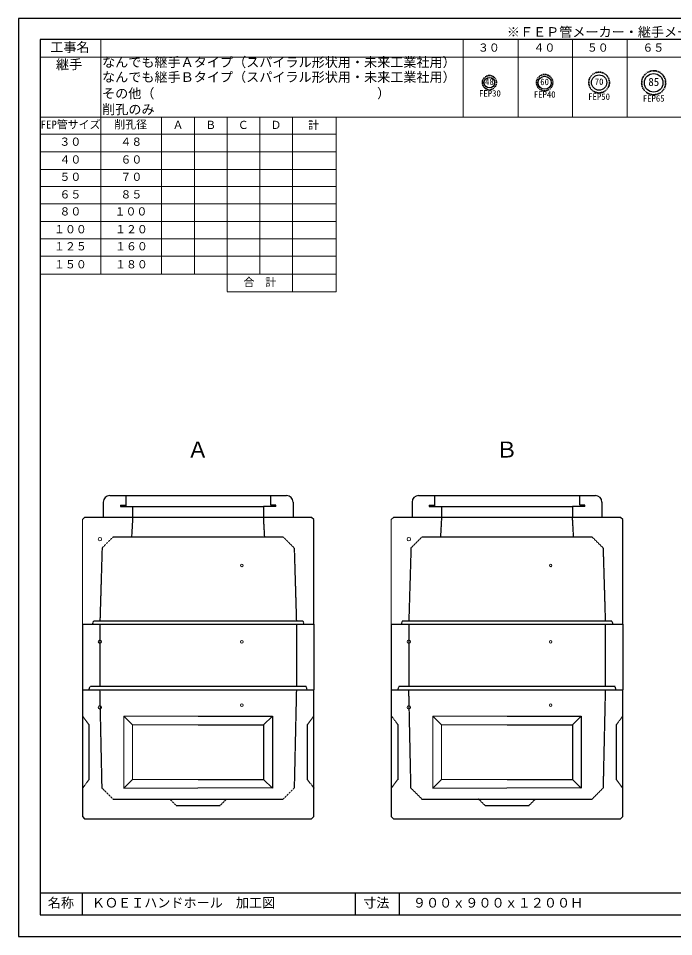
# Model space of a CAD drawing. Units: millimetres, scale not verified. Extents: x -297 to 298, y -210 to 210.
# Drawn here: x -297 to 3.2, y -210 to 210.5 of the extents above; entities that cross this region are included whole.
import ezdxf
from ezdxf.enums import TextEntityAlignment as Align

# ---------------------------------------------------------------- set-up
doc = ezdxf.new("R2010")
doc.units = ezdxf.units.MM
doc.linetypes.add('USER1', pattern=[12.95, 6.35, -3.175, 0.25, -3.175])
doc.linetypes.add('USER2', pattern=[4.7625, 3.175, -1.5875])
doc.layers.add('0-0', color=7, linetype='Continuous')
for name, color, linetype, lineweight in [('0-1_0', 9, 'Continuous', 25), ('0-2_dims', 7, 'Continuous', 18), ('0-3_pen1実線', 4, 'Continuous', 13), ('0-4_pen2実線', 3, 'Continuous', 13), ('0-5_pen3実線', 7, 'Continuous', 25), ('0-6_pen4実線', 7, 'Continuous', 25), ('0-7_pen2破線', 3, 'USER2', 25), ('0-8_鉄筋', 7, 'Continuous', 25), ('0-9_draw', 7, 'Continuous', 13)]:
    doc.layers.add(name, color=color, linetype=linetype, lineweight=lineweight)
doc.styles.add('ＭＳ ゴシック', font='')
doc.styles.get('ＭＳ ゴシック').set_extended_font_data('MS Gothic')

# ---------------------------------------------------------------- blocks, each defined once
blk = doc.blocks.new('部分図 1')
at = {"layer": '0-1_0'}
blk.add_lwpolyline([(0, 0), (11898, 0), (11898, 8410), (0, 8410)], close=True, dxfattribs=at)
at = {"layer": '0-2_dims'}
for p, q in [((755, 6065.8), (755, 8214.9)), ((4075.84, 7506.2), (4075.84, 8214.9)), ((4076.1, 7506.2), (4076.1, 8214.9)), ((4577.84, 7506.2), (4577.84, 8214.9)), ((5076.84, 7506.2), (5076.84, 8214.9)), ((5576.84, 7506.2), (5576.84, 8214.9)), ((200, 8055.2), (4076.1, 8055.2)), ((4075.84, 8055), (8074.84, 8055)), ((200, 7506.2), (4076.1, 7506.2)), ((1313, 6065.8), (1313, 7506.2)), ((1313, 6065.8), (1313, 7505.8)), ((1613, 6065.8), (1613, 7505.8)), ((1912, 5907), (1912, 7505.8)), ((2211, 6065.8), (2211, 7505.8)), ((2511, 5905), (2511, 7505.8)), ((8074.84, 7506.2), (4075.84, 7506.2)), ((200, 7348), (2913, 7348)), ((199.93, 7189), (2912.93, 7189)), ((199.93, 7027.2), (2912.93, 7027.2)), ((199.93, 6869.4), (2912.93, 6869.4)), ((199.93, 6710.4), (2912.93, 6710.4)), ((199.93, 6549.4), (2912.93, 6549.4)), ((199.93, 6389.4), (2912.93, 6389.4)), ((199.93, 6230.6), (2912.93, 6230.6)), ((2913, 6065.8), (2913, 5905.1)), ((1912, 5905.1), (2913, 5905.1))]:
    blk.add_line(p, q, dxfattribs=at)
blk.add_lwpolyline([(200, 6065.8), (2913, 6065.8), (2913, 7505.8), (200, 7505.8)], close=True, dxfattribs=at)
at = {"layer": '0-3_pen1実線'}
for p, q in [((2247.2, 3934.04), (2253.16, 3940)), ((5077.2, 3934.04), (5083.16, 3940))]:
    blk.add_line(p, q, dxfattribs=at)
at = {"layer": '0-4_pen2実線'}
for p, q in [((2359.2, 3952), (2359.2, 3940)), ((5189.2, 3952), (5189.2, 3940))]:
    blk.add_line(p, q, dxfattribs=at)
for centre, radius in [((747.2, 3640), 16), ((3577.2, 3640), 16), ((2047.2, 3400), 12), ((4877.2, 3400), 12), ((747.2, 2700.8), 16), ((2047.2, 2700.8), 12), ((3577.2, 2700.8), 16), ((4877.2, 2700.8), 12), ((747.2, 2100), 16), ((2047.2, 2120), 12), ((3577.2, 2100), 16), ((4877.2, 2120), 12)]:
    blk.add_circle(centre, radius, dxfattribs=at)
at = {"layer": '0-5_pen3実線'}
for p, q in [((837.2, 4040), (2457.2, 4040)), ((3667.2, 4040), (5287.2, 4040)), ((777.2, 3980), (777.2, 3840)), ((2517.2, 3980), (2517.2, 3840)), ((3607.2, 3980), (3607.2, 3840)), ((5347.2, 3980), (5347.2, 3840)), ((2687.2, 3840), (607.2, 3840)), ((2707.2, 3820), (2687.2, 3840)), ((2707.2, 2860), (2707.2, 3820)), ((5517.2, 3840), (3437.2, 3840)), ((5537.2, 3820), (5517.2, 3840)), ((5537.2, 2860), (5537.2, 3820)), ((587.2, 2860.8), (587.2, 2260.8)), ((2707.2, 2860), (587.2, 2860)), ((2707.2, 2860.8), (2707.2, 2260.8)), ((3417.2, 2860.8), (3417.2, 2260.8)), ((5537.2, 2860), (3417.2, 2860)), ((5537.2, 2860.8), (5537.2, 2260.8)), ((587.2, 2260.8), (2707.2, 2260.8)), ((2707.2, 1100), (2707.2, 2260)), ((3417.2, 2260.8), (5537.2, 2260.8)), ((5537.2, 1100), (5537.2, 2260)), ((2327.2, 2020), (2247.2, 1940)), ((5157.2, 2020), (5077.2, 1940)), ((1647.2, 1440), (2247.2, 1440)), ((2247.2, 1440), (2327.2, 1360)), ((4477.2, 1440), (5077.2, 1440)), ((5077.2, 1440), (5157.2, 1360)), ((967.2, 1360), (2322.66, 1364.55)), ((3797.2, 1360), (5152.66, 1364.55)), ((2707.2, 1100), (2687.2, 1080)), ((5537.2, 1100), (5517.2, 1080)), ((607.2, 1080), (2687.2, 1080)), ((3437.2, 1080), (5517.2, 1080)), ((586, 400), (586, 200)), ((3488, 400), (3488, 200))]:
    blk.add_line(p, q, dxfattribs=at)
for points in [[(587.2, 2260), (587.2, 1100), (607.2, 1080)], [(3417.2, 2260), (3417.2, 1100), (3437.2, 1080)], [(1647.2, 2020), (2327.2, 2020), (2327.2, 1360)], [(4477.2, 2020), (5157.2, 2020), (5157.2, 1360)], [(1647.2, 1940), (2247.2, 1940), (2247.2, 1440)], [(4477.2, 1940), (5077.2, 1940), (5077.2, 1440)]]:
    blk.add_lwpolyline(points, dxfattribs=at)
for centre, start, end in [((837.2, 3980), 90, 180), ((2457.2, 3980), 0, 90), ((3667.2, 3980), 90, 180), ((5287.2, 3980), 0, 90)]:
    blk.add_arc(centre, 60, start, end, dxfattribs=at)
at = {"layer": '0-6_pen4実線'}
for p, q in [((200, 400), (11709, 400)), ((3085.3, 400), (3085.3, 200))]:
    blk.add_line(p, q, dxfattribs=at)
blk.add_lwpolyline([(200, 200), (11709, 200), (11709, 8215), (200, 8215)], close=True, dxfattribs=at)
at = {"layer": '0-7_pen2破線'}
for p, q in [((983.2, 4040), (983.2, 3940)), ((2311.2, 4040), (2311.2, 3952)), ((3813.2, 4040), (3813.2, 3940)), ((5141.2, 4040), (5141.2, 3952)), ((935.2, 3952), (983.2, 3952)), ((935.2, 3952), (935.2, 3940)), ((935.2, 3940), (2247.2, 3940)), ((1047.2, 3940), (1047.2, 3840)), ((2359.2, 3940), (2247.2, 3940)), ((2247.2, 3940), (2247.2, 3840)), ((2359.2, 3952), (2311.2, 3952)), ((3765.2, 3952), (3813.2, 3952)), ((3765.2, 3952), (3765.2, 3940)), ((3765.2, 3940), (5077.2, 3940)), ((3877.2, 3940), (3877.2, 3840)), ((5189.2, 3940), (5077.2, 3940)), ((5077.2, 3940), (5077.2, 3840)), ((5189.2, 3952), (5141.2, 3952)), ((1047.2, 3840), (1037.2, 3660)), ((2257.2, 3660), (2247.2, 3840)), ((3877.2, 3840), (3867.2, 3660)), ((5087.2, 3660), (5077.2, 3840)), ((767.2, 3560), (867.2, 3660)), ((1647.2, 3660), (867.2, 3660)), ((2427.2, 3660), (1647.2, 3660)), ((2427.2, 3660), (2527.2, 3560)), ((3597.2, 3560), (3697.2, 3660)), ((4477.2, 3660), (3697.2, 3660)), ((5257.2, 3660), (4477.2, 3660)), ((5257.2, 3660), (5357.2, 3560)), ((767.2, 3560), (747.2, 2890)), ((2527.2, 3560), (2547.2, 2890)), ((3597.2, 3560), (3577.2, 2890)), ((5357.2, 3560), (5377.2, 2890)), ((687.2, 2890), (677.2, 2860)), ((1647.2, 2890), (687.2, 2890)), ((747.2, 2860.8), (747.2, 2290.8)), ((2607.2, 2890), (1647.2, 2890)), ((2547.2, 2860.8), (2547.2, 2290.8)), ((2607.2, 2890), (2617.2, 2860)), ((3517.2, 2890), (3507.2, 2860)), ((4477.2, 2890), (3517.2, 2890)), ((3577.2, 2860.8), (3577.2, 2290.8)), ((5437.2, 2890), (4477.2, 2890)), ((5377.2, 2860.8), (5377.2, 2290.8)), ((5437.2, 2890), (5447.2, 2860)), ((647.2, 2260.8), (657.2, 2290.8)), ((1647.2, 2290.8), (657.2, 2290.8)), ((2637.2, 2290.8), (1647.2, 2290.8)), ((2647.2, 2260.8), (2637.2, 2290.8)), ((3477.2, 2260.8), (3487.2, 2290.8)), ((4477.2, 2290.8), (3487.2, 2290.8)), ((5467.2, 2290.8), (4477.2, 2290.8)), ((5477.2, 2260.8), (5467.2, 2290.8)), ((587.2, 2020), (647.2, 1940)), ((2707.2, 2020), (2647.2, 1940)), ((3417.2, 2020), (3477.2, 1940)), ((5537.2, 2020), (5477.2, 1940)), ((647.2, 1940), (647.2, 1440)), ((2647.2, 1940), (2647.2, 1440)), ((3477.2, 1940), (3477.2, 1440)), ((5477.2, 1940), (5477.2, 1440)), ((647.2, 1440), (587.2, 1360)), ((2647.2, 1440), (2707.2, 1360)), ((3477.2, 1440), (3417.2, 1360)), ((5477.2, 1440), (5537.2, 1360)), ((867.2, 1260), (2427.2, 1260)), ((1447.2, 1200), (1387.2, 1260)), ((3697.2, 1260), (5257.2, 1260)), ((4277.2, 1200), (4217.2, 1260))]:
    blk.add_line(p, q, dxfattribs=at)
for points in [[(867.2, 1260), (767.2, 1360), (747.85, 2260)], [(2547.2, 2260), (2527.2, 1360), (2427.2, 1260)], [(3697.2, 1260), (3597.2, 1360), (3577.85, 2260)], [(5377.2, 2260), (5357.2, 1360), (5257.2, 1260)], [(1447.2, 1200), (1847.2, 1200), (1907.2, 1260)], [(4277.2, 1200), (4677.2, 1200), (4737.2, 1260)]]:
    blk.add_lwpolyline(points, dxfattribs=at)
at = {"layer": '0-8_鉄筋', "color": 1, "linetype": 'USER1', "lineweight": 35}
for centre, radius in [((5320.94, 7822.4), 95), ((5820.74, 7820.3), 110), ((4315.94, 7821.4), 65), ((4821.94, 7821.3), 75)]:
    blk.add_circle(centre, radius, dxfattribs=at)
at = {"layer": '0-8_鉄筋', "color": 1}
for centre, radius in [((4315.94, 7821.4), 48), ((4821.94, 7820.4), 60), ((5320.94, 7822.4), 70), ((5820.94, 7819.4), 85)]:
    blk.add_circle(centre, radius, dxfattribs=at)
at = {"layer": '0-9_draw'}
for p, q in [((587.2, 3820), (607.2, 3840)), ((587.2, 3820), (587.2, 2860)), ((3417.2, 3820), (3437.2, 3840)), ((3417.2, 3820), (3417.2, 2860)), ((967.2, 2020), (967.2, 1360)), ((967.2, 2020), (1047.2, 1940)), ((967.2, 2020), (1647.2, 2020)), ((3797.2, 2020), (3797.2, 1360)), ((3797.2, 2020), (3877.2, 1940)), ((3797.2, 2020), (4477.2, 2020)), ((1047.2, 1940), (1047.2, 1440)), ((1047.2, 1940), (1647.2, 1940)), ((3877.2, 1940), (3877.2, 1440)), ((3877.2, 1940), (4477.2, 1940)), ((1047.2, 1440), (967.2, 1360)), ((1047.2, 1440), (1647.2, 1440)), ((3877.2, 1440), (3797.2, 1360)), ((3877.2, 1440), (4477.2, 1440))]:
    blk.add_line(p, q, dxfattribs=at)
at = {"layer": '0-2_dims', "style": 'ＭＳ ゴシック'}
for s, height, p in [('※ＦＥＰ管メーカー・継手メーカーに依り、削孔径は異なります。', 87.98, (4475.66, 8214.83)), ('工事名', 87.98, (293, 8076.2)), ('３０', 73.31, (4210.84, 8082.9)), ('４０', 73.31, (4719.84, 8082.9)), ('５０', 73.31, (5208.84, 8082.9)), ('６５', 73.31, (5717.84, 8082.9)), ('継手', 87.98, (345, 7918.2)), ('なんでも継手Ａタイプ（スパイラル形状用・未来工業社用）\u3000\u3000', 87.98, (767, 7938.2)), ('なんでも継手Ｂタイプ（スパイラル形状用・未来工業社用）\u3000\u3000', 87.98, (767, 7802.2)), ('その他（\u3000\u3000\u3000\u3000\u3000\u3000\u3000\u3000\u3000\u3000\u3000\u3000\u3000\u3000\u3000\u3000\u3000）', 87.98, (767, 7652.2)), ('削孔のみ', 87.98, (768, 7506.2)), ('FEP管サイズ', 73.31, (203, 7378.9)), ('削孔径', 73.31, (879, 7378.9)), ('Ａ', 73.31, (1413, 7374.9)), ('Ｂ', 73.31, (1712, 7374.9)), ('Ｃ', 73.31, (2011, 7374.9)), ('Ｄ', 73.31, (2310, 7374.9)), ('計', 73.31, (2655, 7374.9)), ('３０', 73.31, (376, 7220.9)), ('４８', 73.31, (935, 7220.9)), ('４０', 73.31, (376.9, 7057.9)), ('６０', 73.31, (935.9, 7057.9)), ('５０', 73.31, (376.9, 6899.5)), ('７０', 73.31, (935.9, 6899.5)), ('６５', 73.31, (376.9, 6738.5)), ('８５', 73.31, (935.9, 6738.5)), ('８０', 73.31, (377, 6582.5)), ('１００', 73.31, (882, 6582.5)), ('１００', 73.31, (326.9, 6419.5)), ('１２０', 73.31, (885.9, 6419.5)), ('１２５', 73.31, (326.9, 6263.1)), ('１６０', 73.31, (885.9, 6263.1)), ('１５０', 73.31, (326.9, 6098.1)), ('１８０', 73.31, (885.9, 6098.1)), ('合\u3000計', 73.31, (2063, 5934.9))]:
    blk.add_text(s, height=height, dxfattribs=at).set_placement(p, align=Align.BOTTOM_LEFT)
at = {"layer": '0-5_pen3実線', "style": 'ＭＳ ゴシック'}
for s, p in [('名称', (270, 240)), ('ＫＯＥＩハンドホール\u3000加工図', (673, 240)), ('寸法', (3159.2, 240)), ('９００ｘ９００ｘ１２００Ｈ', (3615, 240))]:
    blk.add_text(s, height=87.98, dxfattribs=at).set_placement(p, align=Align.BOTTOM_LEFT)
at = {"layer": '0-8_鉄筋', "style": 'ＭＳ ゴシック'}
for s, height, p in [('48', 58.65, (4275.74, 7782.3)), ('60', 58.65, (4781.74, 7781.3)), ('70', 58.65, (5280.74, 7783.3)), ('85', 73.31, (5771.74, 7769.1)), ('FEP30', 58.65, (4220.94, 7676.4)), ('FEP40', 58.65, (4722.74, 7666.2)), ('FEP50', 58.65, (5221.14, 7646)), ('FEP65', 58.65, (5721.34, 7630.3)), ('Ａ', 146.6, (1544.87, 4343.42)), ('Ｂ', 146.6, (4374.87, 4343.52))]:
    blk.add_text(s, height=height, dxfattribs=at).set_placement(p, align=Align.BOTTOM_LEFT)

msp = doc.modelspace()

# ---------------------------------------------------------------- block references
at = {"layer": '0-0', "xscale": 0.05, "yscale": 0.05}
msp.add_blockref('部分図 1', (-297, -210), dxfattribs=at)

doc.saveas('drawing.dxf')
